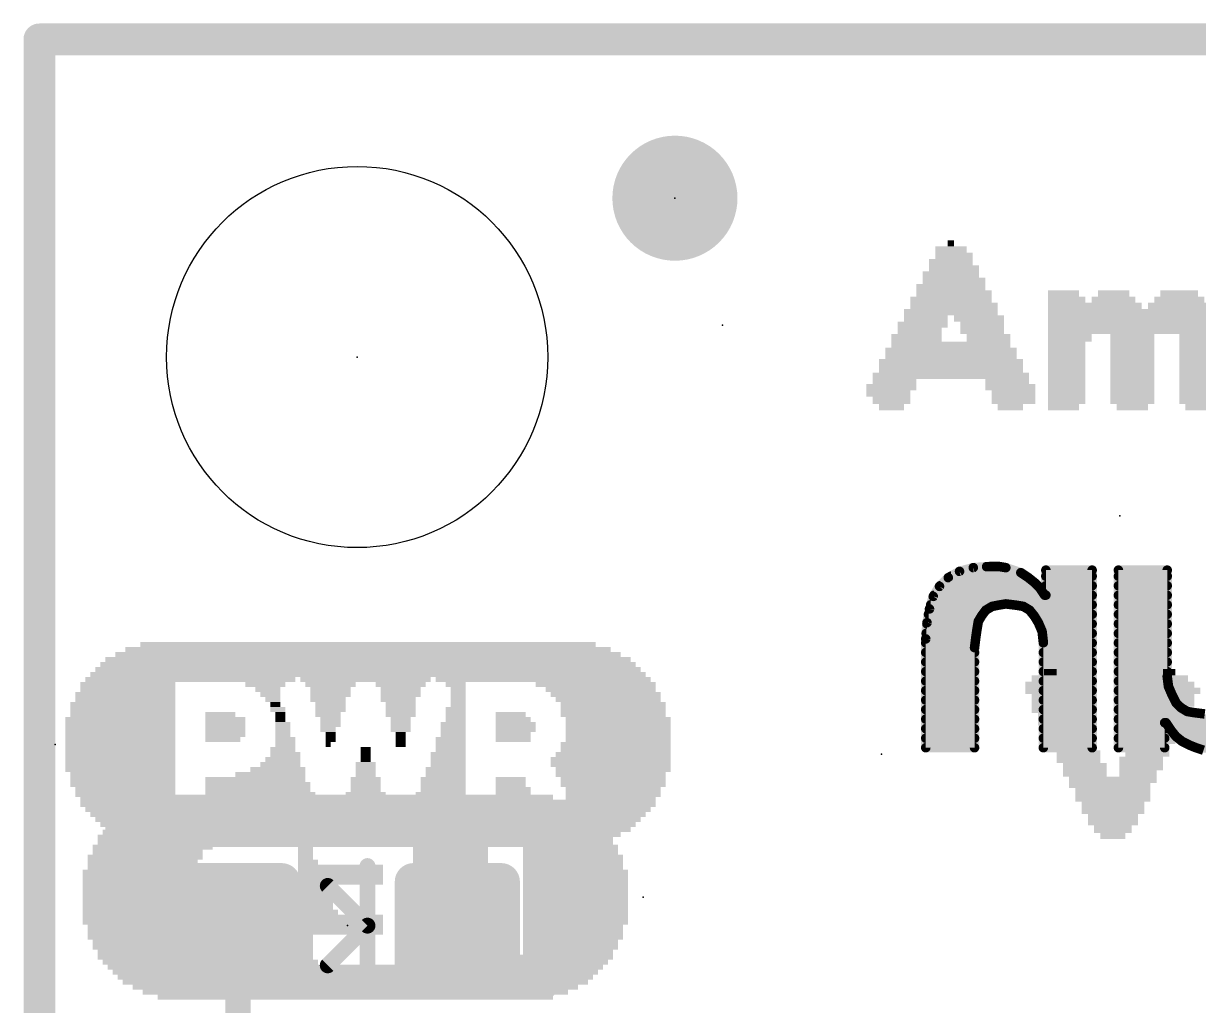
# Model space of a CAD drawing. Extents: x -25.4 to 61.2, y -12 to 25.5.
# Drawn here: x -0.13 to 9.27, y 17.67 to 25.53 of the extents above; entities that cross this region are included whole.
import ezdxf

# ---------------------------------------------------------------- set-up
doc = ezdxf.new("R2010")
doc.units = 0
for name, color, linetype in [('1', 12, 'CONTINUOUS'), ('16', 53, 'CONTINUOUS'), ('20', 53, 'CONTINUOUS'), ('21', 41, 'CONTINUOUS'), ('22', 40, 'CONTINUOUS'), ('23', 53, 'CONTINUOUS'), ('24', 53, 'CONTINUOUS'), ('51', 53, 'CONTINUOUS')]:
    doc.layers.add(name, color=color, linetype=linetype)

# ---------------------------------------------------------------- blocks, each defined once
blk = doc.blocks.new('RECT160000X160000R30')
at = {"const_width": 0.15}
blk.add_lwpolyline([(0.425, -0.35), (0.425, 0.35, 0.4142), (0.35, 0.425), (-0.35, 0.425, 0.4142), (-0.425, 0.35), (-0.425, -0.35, 0.4142), (-0.35, -0.425), (0.35, -0.425, 0.4142)], format="xyb", close=True, dxfattribs=at)
blk.add_solid([(-0.3754, -0.3754), (0.3754, -0.3754), (-0.3754, 0.3754), (0.3754, 0.3754)])
blk = doc.blocks.new('PIE')
at = {"const_width": 0.5}
blk.add_lwpolyline([(0, -0.25, 1), (0, 0.25, 1), (0, -0.25)], format="xyb", dxfattribs=at)
blk = doc.blocks.new('RECT')
blk.add_solid([(-0.5, -0.5), (0.5, -0.5), (-0.5, 0.5), (0.5, 0.5)])

msp = doc.modelspace()

# ---------------------------------------------------------------- linework, layer by layer
at = {"layer": '1'}
for points, const_width in [([(0, 25.4), (25.4, 25.4)], 0.254), ([(0, 0), (0, 25.4)], 0.254), ([(1.5868, 18.3134), (1.5868, 17.172)], 0.2032)]:
    msp.add_lwpolyline(points, dxfattribs=dict(at, const_width=const_width))
for points, const_width in [([(0, 25.4635, 1), (0, 25.3365)], 0.127), ([(0.0635, 25.4, 1), (-0.0635, 25.4)], 0.127), ([(1.6376, 18.3134, 1), (1.536, 18.3134)], 0.1016)]:
    msp.add_lwpolyline(points, format="xyb", dxfattribs=dict(at, const_width=const_width))
at = {"layer": '16', "const_width": 0.254}
for points in [[(0, 25.4), (25.4, 25.4)], [(0, 0), (0, 25.4)]]:
    msp.add_lwpolyline(points, dxfattribs=at)
at = {"layer": '16', "const_width": 0.127}
for points in [[(0, 25.4635, 1), (0, 25.3365)], [(0.0635, 25.4, 1), (-0.0635, 25.4)]]:
    msp.add_lwpolyline(points, format="xyb", dxfattribs=at)
at = {"layer": '20', "const_width": 0.2032}
for points in [[(0, 0), (0, 25.4)], [(0, 25.4), (25.4, 25.4)]]:
    msp.add_lwpolyline(points, dxfattribs=at)
at = {"layer": '20', "const_width": 0.1016}
for points in [[(0.0508, 25.4, 1), (-0.0508, 25.4)], [(0, 25.4508, 1), (0, 25.3492)]]:
    msp.add_lwpolyline(points, format="xyb", dxfattribs=at)
at = {"layer": '20'}
msp.add_circle((2.54, 22.86), 1.524, dxfattribs=at)
at = {"layer": '21', "const_width": 0.2032}
msp.add_lwpolyline([(4.0513, 18.7897), (4.0513, 17.8372)], dxfattribs=at)
at = {"layer": '21', "const_width": 0.1016}
for points in [[(4.1021, 18.7897, 1), (4.0005, 18.7897)], [(4.0005, 17.8372, 1), (4.1021, 17.8372)]]:
    msp.add_lwpolyline(points, format="xyb", dxfattribs=at)
at = {"layer": '22', "const_width": 0.0762}
for points in [[(7.265, 21.096), (7.195, 21.026)], [(7.355, 21.146), (7.265, 21.096)], [(7.2855, 21.1074), (7.8879, 21.1074)], [(7.465, 21.176), (7.355, 21.146)], [(7.605, 21.186), (7.465, 21.176)], [(7.5714, 21.1836), (7.6794, 21.1836)], [(7.665, 21.186), (7.605, 21.186)], [(7.725, 21.176), (7.665, 21.186)], [(7.845, 21.136), (7.725, 21.176)], [(7.905, 21.096), (7.845, 21.136)], [(7.955, 21.056), (7.905, 21.096)], [(8.415, 21.156), (8.045, 21.156)], [(8.045, 21.156), (8.045, 20.956)], [(8.045, 21.1074), (8.415, 21.1074)], [(8.415, 19.736), (8.415, 21.156)], [(9.015, 21.156), (8.625, 21.156)], [(8.625, 21.156), (8.625, 19.736)], [(8.625, 21.1074), (9.015, 21.1074)], [(9.015, 20.306), (9.015, 21.156)], [(7.195, 21.026), (7.145, 20.946)], [(7.2002, 21.0312), (7.9798, 21.0312)], [(7.995, 21.016), (7.955, 21.056)], [(8.035, 20.956), (7.995, 21.016)], [(8.045, 21.0312), (8.415, 21.0312)], [(8.625, 21.0312), (9.015, 21.0312)], [(7.145, 20.946), (7.115, 20.846)], [(7.1506, 20.955), (8.415, 20.955)], [(8.045, 20.956), (8.035, 20.956)], [(8.625, 20.955), (9.015, 20.955)], [(7.115, 20.846), (7.095, 20.736)], [(7.1248, 20.8788), (7.6818, 20.8788)], [(7.535, 20.796), (7.565, 20.836)], [(7.565, 20.836), (7.615, 20.866)], [(7.615, 20.866), (7.665, 20.876)], [(7.665, 20.876), (7.725, 20.886)], [(7.725, 20.886), (7.805, 20.876)], [(7.7826, 20.8788), (8.415, 20.8788)], [(7.805, 20.876), (7.865, 20.866)], [(7.865, 20.866), (7.915, 20.836)], [(7.915, 20.836), (7.955, 20.786)], [(8.625, 20.8788), (9.015, 20.8788)], [(7.095, 20.736), (7.085, 20.606)], [(7.0943, 20.7264), (7.5017, 20.7264)], [(7.1071, 20.8026), (7.54, 20.8026)], [(7.495, 20.686), (7.505, 20.746)], [(7.505, 20.746), (7.535, 20.796)], [(7.9417, 20.8026), (8.415, 20.8026)], [(7.955, 20.786), (7.985, 20.736)], [(7.985, 20.736), (8.015, 20.666)], [(7.9891, 20.7264), (8.415, 20.7264)], [(8.625, 20.8026), (9.015, 20.8026)], [(8.625, 20.7264), (9.015, 20.7264)], [(7.0884, 20.6502), (7.4899, 20.6502)], [(7.485, 20.616), (7.495, 20.686)], [(8.015, 20.666), (8.025, 20.576)], [(8.0168, 20.6502), (8.415, 20.6502)], [(8.625, 20.6502), (9.015, 20.6502)], [(7.085, 20.606), (7.085, 19.736)], [(7.085, 20.574), (7.4798, 20.574)], [(7.475, 20.536), (7.485, 20.616)], [(7.475, 19.736), (7.475, 20.536)], [(8.025, 20.576), (8.025, 19.736)], [(8.025, 20.574), (8.415, 20.574)], [(8.625, 20.574), (9.015, 20.574)], [(7.085, 20.4978), (7.475, 20.4978)], [(8.025, 20.4978), (8.415, 20.4978)], [(8.625, 20.4978), (9.015, 20.4978)], [(7.085, 20.4216), (7.475, 20.4216)], [(7.085, 20.3454), (7.475, 20.3454)], [(8.025, 20.4216), (8.415, 20.4216)], [(8.025, 20.3454), (8.415, 20.3454)], [(8.625, 20.4216), (9.015, 20.4216)], [(8.625, 20.3454), (9.015, 20.3454)], [(7.085, 20.2692), (7.475, 20.2692)], [(8.025, 20.2692), (8.415, 20.2692)], [(8.625, 20.2692), (9.0196, 20.2692)], [(9.025, 20.226), (9.015, 20.306)], [(7.085, 20.193), (7.475, 20.193)], [(8.025, 20.193), (8.415, 20.193)], [(8.625, 20.193), (9.0391, 20.193)], [(9.055, 20.156), (9.025, 20.226)], [(9.085, 20.096), (9.055, 20.156)], [(7.085, 20.1168), (7.475, 20.1168)], [(8.025, 20.1168), (8.415, 20.1168)], [(8.625, 20.1168), (9.0746, 20.1168)], [(9.125, 20.056), (9.085, 20.096)], [(7.085, 20.0406), (7.475, 20.0406)], [(8.025, 20.0406), (8.415, 20.0406)], [(8.625, 20.0406), (9.1507, 20.0406)], [(9.175, 20.026), (9.125, 20.056)], [(9.235, 20.016), (9.175, 20.026)], [(9.315, 20.006), (9.235, 20.016)], [(7.085, 19.9644), (7.475, 19.9644)], [(7.085, 19.8882), (7.475, 19.8882)], [(8.025, 19.9644), (8.415, 19.9644)], [(8.025, 19.8882), (8.415, 19.8882)], [(8.625, 19.9644), (9.9005, 19.9644)], [(8.625, 19.8882), (8.995, 19.8882)], [(8.995, 19.736), (8.995, 19.936)], [(8.995, 19.936), (9.005, 19.936)], [(9.005, 19.936), (9.045, 19.876)], [(9.0369, 19.8882), (9.8629, 19.8882)], [(9.045, 19.876), (9.085, 19.826)], [(7.085, 19.812), (7.475, 19.812)], [(8.025, 19.812), (8.415, 19.812)], [(8.625, 19.812), (8.995, 19.812)], [(9.085, 19.826), (9.135, 19.786)], [(9.1025, 19.812), (9.7937, 19.812)], [(9.135, 19.786), (9.195, 19.756)], [(7.085, 19.736), (7.475, 19.736)], [(8.025, 19.736), (8.415, 19.736)], [(8.625, 19.736), (8.995, 19.736)], [(9.195, 19.756), (9.245, 19.736)], [(9.245, 19.736), (9.305, 19.716)], [(9.2456, 19.7358), (9.657, 19.7358)]]:
    msp.add_lwpolyline(points, dxfattribs=at)
at = {"layer": '22', "const_width": 0.0381}
for points in [[(7.2785, 21.0825, 1), (7.2515, 21.1095)], [(7.2855, 21.1265, 1), (7.2855, 21.0884)], [(7.35, 21.1644, 1), (7.36, 21.1276)], [(7.3643, 21.1293, 1), (7.3457, 21.1627)], [(7.4636, 21.195, 1), (7.4664, 21.157)], [(7.47, 21.1576, 1), (7.46, 21.1944)], [(7.5714, 21.2027, 1), (7.5714, 21.1646)], [(7.605, 21.205, 1), (7.605, 21.1669)], [(7.6064, 21.167, 1), (7.6036, 21.205)], [(7.6681, 21.2048, 1), (7.6619, 21.1672)], [(7.665, 21.1669, 1), (7.665, 21.205)], [(7.6794, 21.1646, 1), (7.6794, 21.2027)], [(7.731, 21.1941, 1), (7.719, 21.1579)], [(7.7219, 21.1572, 1), (7.7281, 21.1948)], [(7.8556, 21.1519, 1), (7.8344, 21.1201)], [(7.839, 21.1179, 1), (7.851, 21.1541)], [(7.9169, 21.1109, 1), (7.8931, 21.0811)], [(7.8879, 21.0884, 1), (7.8879, 21.1265)], [(8.045, 21.1751, 1), (8.045, 21.137)], [(8.064, 21.156, 1), (8.0259, 21.156)], [(8.045, 21.1265, 1), (8.045, 21.0884)], [(8.4341, 21.156, 1), (8.396, 21.156)], [(8.415, 21.137, 1), (8.415, 21.1751)], [(8.415, 21.0884, 1), (8.415, 21.1265)], [(8.625, 21.1751, 1), (8.625, 21.137)], [(8.6441, 21.156, 1), (8.6059, 21.156)], [(8.625, 21.1265, 1), (8.625, 21.0884)], [(9.0341, 21.156, 1), (8.996, 21.156)], [(9.015, 21.137, 1), (9.015, 21.1751)], [(9.015, 21.0884, 1), (9.015, 21.1265)], [(7.1815, 21.0395, 1), (7.2085, 21.0125)], [(7.2112, 21.0159, 1), (7.1788, 21.0361)], [(7.2002, 21.0503, 1), (7.2002, 21.0122)], [(7.2557, 21.1127, 1), (7.2743, 21.0793)], [(7.8944, 21.0801, 1), (7.9156, 21.1119)], [(7.9685, 21.0695, 1), (7.9415, 21.0425)], [(7.9431, 21.0411, 1), (7.9669, 21.0709)], [(8.0109, 21.0266, 1), (7.9791, 21.0054)], [(7.9798, 21.0122, 1), (7.9798, 21.0503)], [(7.9815, 21.0025, 1), (8.0085, 21.0295)], [(8.045, 21.0503, 1), (8.045, 21.0122)], [(8.415, 21.0122, 1), (8.415, 21.0503)], [(8.625, 21.0503, 1), (8.625, 21.0122)], [(9.015, 21.0122, 1), (9.015, 21.0503)], [(7.1288, 20.9561, 1), (7.1612, 20.9359)], [(7.1632, 20.9405, 1), (7.1268, 20.9515)], [(7.1506, 20.9741, 1), (7.1506, 20.936)], [(8.035, 20.975, 1), (8.035, 20.9369)], [(8.0191, 20.9454, 1), (8.0509, 20.9666)], [(8.0259, 20.956, 1), (8.064, 20.956)], [(8.045, 20.9369, 1), (8.045, 20.975)], [(8.415, 20.936, 1), (8.415, 20.9741)], [(8.625, 20.9741, 1), (8.625, 20.936)], [(9.015, 20.936, 1), (9.015, 20.9741)], [(7.0968, 20.8515, 1), (7.1332, 20.8405)], [(7.1337, 20.8426, 1), (7.0963, 20.8494)], [(7.1248, 20.8979, 1), (7.1248, 20.8598)], [(7.5552, 20.8523, 1), (7.5748, 20.8197)], [(7.5802, 20.8246, 1), (7.5498, 20.8474)], [(7.6113, 20.8847, 1), (7.6187, 20.8473)], [(7.6248, 20.8497, 1), (7.6052, 20.8823)], [(7.6619, 20.8948, 1), (7.6681, 20.8572)], [(7.6687, 20.8573, 1), (7.6613, 20.8947)], [(7.6818, 20.8598, 1), (7.6818, 20.8979)], [(7.7274, 20.9049, 1), (7.7226, 20.8671)], [(7.7281, 20.8672, 1), (7.7219, 20.9048)], [(7.7826, 20.8979, 1), (7.7826, 20.8598)], [(7.8081, 20.8948, 1), (7.8019, 20.8572)], [(7.8026, 20.8571, 1), (7.8074, 20.8949)], [(7.8748, 20.8823, 1), (7.8552, 20.8497)], [(7.8619, 20.8472, 1), (7.8681, 20.8848)], [(7.9299, 20.8479, 1), (7.9001, 20.8241)], [(7.9052, 20.8197, 1), (7.9248, 20.8523)], [(8.415, 20.8598, 1), (8.415, 20.8979)], [(8.625, 20.8979, 1), (8.625, 20.8598)], [(9.015, 20.8598, 1), (9.015, 20.8979)], [(7.0943, 20.7455, 1), (7.0943, 20.7074)], [(7.114, 20.7345, 1), (7.076, 20.7375)], [(7.0763, 20.7394, 1), (7.1137, 20.7326)], [(7.1071, 20.8217, 1), (7.1071, 20.7836)], [(7.4887, 20.7558, 1), (7.5213, 20.7362)], [(7.5238, 20.7429, 1), (7.4862, 20.7491)], [(7.5017, 20.7074, 1), (7.5017, 20.7455)], [(7.5198, 20.8074, 1), (7.5502, 20.7846)], [(7.5513, 20.7862, 1), (7.5187, 20.8058)], [(7.54, 20.7836, 1), (7.54, 20.8217)], [(7.9417, 20.8217, 1), (7.9417, 20.7836)], [(7.9713, 20.7958, 1), (7.9387, 20.7762)], [(7.9401, 20.7741, 1), (7.9699, 20.7979)], [(8.0025, 20.7435, 1), (7.9675, 20.7285)], [(7.9687, 20.7262, 1), (8.0013, 20.7458)], [(7.9891, 20.7455, 1), (7.9891, 20.7074)], [(8.415, 20.7836, 1), (8.415, 20.8217)], [(8.415, 20.7074, 1), (8.415, 20.7455)], [(8.625, 20.8217, 1), (8.625, 20.7836)], [(8.625, 20.7455, 1), (8.625, 20.7074)], [(9.015, 20.7836, 1), (9.015, 20.8217)], [(9.015, 20.7074, 1), (9.015, 20.7455)], [(7.0884, 20.6693, 1), (7.0884, 20.6312)], [(7.4762, 20.6891, 1), (7.5138, 20.6829)], [(7.5139, 20.6833, 1), (7.4761, 20.6887)], [(7.4899, 20.6312, 1), (7.4899, 20.6693)], [(8.0339, 20.6681, 1), (7.9961, 20.6639)], [(7.9975, 20.6585, 1), (8.0325, 20.6735)], [(8.0168, 20.6693, 1), (8.0168, 20.6312)], [(8.415, 20.6312, 1), (8.415, 20.6693)], [(8.625, 20.6693, 1), (8.625, 20.6312)], [(9.015, 20.6312, 1), (9.015, 20.6693)], [(7.104, 20.606, 1), (7.0659, 20.606)], [(7.066, 20.6075, 1), (7.104, 20.6045)], [(7.085, 20.5931, 1), (7.085, 20.555)], [(7.4941, 20.536, 1), (7.456, 20.536)], [(7.4661, 20.6187, 1), (7.5039, 20.6133)], [(7.5039, 20.6136, 1), (7.4661, 20.6184)], [(7.4798, 20.555, 1), (7.4798, 20.5931)], [(8.025, 20.5931, 1), (8.025, 20.555)], [(8.0441, 20.576, 1), (8.006, 20.576)], [(8.0061, 20.5739, 1), (8.0439, 20.5781)], [(8.415, 20.555, 1), (8.415, 20.5931)], [(8.625, 20.5931, 1), (8.625, 20.555)], [(9.015, 20.555, 1), (9.015, 20.5931)], [(7.085, 20.5169, 1), (7.085, 20.4788)], [(7.4561, 20.5384, 1), (7.4939, 20.5336)], [(7.475, 20.4788, 1), (7.475, 20.5169)], [(8.025, 20.5169, 1), (8.025, 20.4788)], [(8.415, 20.4788, 1), (8.415, 20.5169)], [(8.625, 20.5169, 1), (8.625, 20.4788)], [(9.015, 20.4788, 1), (9.015, 20.5169)], [(7.085, 20.4407, 1), (7.085, 20.4026)], [(7.085, 20.3645, 1), (7.085, 20.3264)], [(7.475, 20.4026, 1), (7.475, 20.4407)], [(7.475, 20.3264, 1), (7.475, 20.3645)], [(8.025, 20.4407, 1), (8.025, 20.4026)], [(8.025, 20.3645, 1), (8.025, 20.3264)], [(8.415, 20.4026, 1), (8.415, 20.4407)], [(8.415, 20.3264, 1), (8.415, 20.3645)], [(8.625, 20.4407, 1), (8.625, 20.4026)], [(8.625, 20.3645, 1), (8.625, 20.3264)], [(9.015, 20.4026, 1), (9.015, 20.4407)], [(9.015, 20.3264, 1), (9.015, 20.3645)], [(7.085, 20.2883, 1), (7.085, 20.2502)], [(7.475, 20.2502, 1), (7.475, 20.2883)], [(8.025, 20.2883, 1), (8.025, 20.2502)], [(8.415, 20.2502, 1), (8.415, 20.2883)], [(8.625, 20.2883, 1), (8.625, 20.2502)], [(9.0339, 20.3084, 1), (8.9961, 20.3036)], [(8.996, 20.306, 1), (9.0341, 20.306)], [(9.0196, 20.2502, 1), (9.0196, 20.2883)], [(7.085, 20.2121, 1), (7.085, 20.174)], [(7.475, 20.174, 1), (7.475, 20.2121)], [(8.025, 20.2121, 1), (8.025, 20.174)], [(8.415, 20.174, 1), (8.415, 20.2121)], [(8.625, 20.2121, 1), (8.625, 20.174)], [(9.0425, 20.2335, 1), (9.0075, 20.2185)], [(9.0061, 20.2236, 1), (9.0439, 20.2284)], [(9.072, 20.1645, 1), (9.038, 20.1475)], [(9.0391, 20.174, 1), (9.0391, 20.2121)], [(7.085, 20.1359, 1), (7.085, 20.0978)], [(7.475, 20.0978, 1), (7.475, 20.1359)], [(8.025, 20.1359, 1), (8.025, 20.0978)], [(8.415, 20.0978, 1), (8.415, 20.1359)], [(8.625, 20.1359, 1), (8.625, 20.0978)], [(9.0375, 20.1485, 1), (9.0725, 20.1635)], [(9.0985, 20.1095, 1), (9.0715, 20.0825)], [(9.068, 20.0875, 1), (9.102, 20.1045)], [(9.0746, 20.0978, 1), (9.0746, 20.1359)], [(7.085, 20.0597, 1), (7.085, 20.0216)], [(7.475, 20.0216, 1), (7.475, 20.0597)], [(8.025, 20.0597, 1), (8.025, 20.0216)], [(8.415, 20.0216, 1), (8.415, 20.0597)], [(8.625, 20.0597, 1), (8.625, 20.0216)], [(9.1348, 20.0723, 1), (9.1152, 20.0397)], [(9.1115, 20.0425, 1), (9.1385, 20.0695)], [(9.1507, 20.0216, 1), (9.1507, 20.0597)], [(9.1781, 20.0448, 1), (9.1719, 20.0072)], [(9.1652, 20.0097, 1), (9.1848, 20.0423)], [(9.2374, 20.0349, 1), (9.2326, 19.9971)], [(9.2319, 19.9972, 1), (9.2381, 20.0348)], [(7.085, 19.9835, 1), (7.085, 19.9454)], [(7.085, 19.9073, 1), (7.085, 19.8692)], [(7.475, 19.9454, 1), (7.475, 19.9835)], [(7.475, 19.8692, 1), (7.475, 19.9073)], [(8.025, 19.9835, 1), (8.025, 19.9454)], [(8.025, 19.9073, 1), (8.025, 19.8692)], [(8.415, 19.9454, 1), (8.415, 19.9835)], [(8.415, 19.8692, 1), (8.415, 19.9073)], [(8.625, 19.9835, 1), (8.625, 19.9454)], [(8.625, 19.9073, 1), (8.625, 19.8692)], [(9.0141, 19.936, 1), (8.976, 19.936)], [(8.995, 19.955, 1), (8.995, 19.9169)], [(9.0209, 19.9466, 1), (8.9891, 19.9254)], [(8.995, 19.8692, 1), (8.995, 19.9073)], [(9.005, 19.9169, 1), (9.005, 19.955)], [(9.0369, 19.9073, 1), (9.0369, 19.8692)], [(9.0599, 19.8879, 1), (9.0301, 19.8641)], [(7.085, 19.8311, 1), (7.085, 19.793)], [(7.475, 19.793, 1), (7.475, 19.8311)], [(8.025, 19.8311, 1), (8.025, 19.793)], [(8.415, 19.793, 1), (8.415, 19.8311)], [(8.625, 19.8311, 1), (8.625, 19.793)], [(8.995, 19.793, 1), (8.995, 19.8311)], [(9.0291, 19.8654, 1), (9.0609, 19.8866)], [(9.0969, 19.8409, 1), (9.0731, 19.8111)], [(9.0701, 19.8141, 1), (9.0999, 19.8379)], [(9.1025, 19.8311, 1), (9.1025, 19.793)], [(9.1435, 19.803, 1), (9.1265, 19.769)], [(9.1231, 19.7711, 1), (9.1469, 19.8009)], [(7.085, 19.7551, 1), (7.085, 19.717)], [(7.0659, 19.736, 1), (7.104, 19.736)], [(7.456, 19.736, 1), (7.4941, 19.736)], [(7.475, 19.717, 1), (7.475, 19.7551)], [(8.025, 19.7551, 1), (8.025, 19.717)], [(8.006, 19.736, 1), (8.0441, 19.736)], [(8.396, 19.736, 1), (8.4341, 19.736)], [(8.415, 19.717, 1), (8.415, 19.7551)], [(8.625, 19.7551, 1), (8.625, 19.717)], [(8.6059, 19.736, 1), (8.6441, 19.736)], [(8.976, 19.736, 1), (9.0141, 19.736)], [(8.995, 19.717, 1), (8.995, 19.7551)], [(9.2021, 19.7737, 1), (9.1879, 19.7383)], [(9.1865, 19.739, 1), (9.2035, 19.773)], [(9.251, 19.7541, 1), (9.239, 19.7179)], [(9.2456, 19.7549, 1), (9.2456, 19.7168)], [(9.2379, 19.7183, 1), (9.2521, 19.7537)]]:
    msp.add_lwpolyline(points, format="xyb", dxfattribs=at)
at = {"layer": '23'}
for p in [(5.08, 24.13), (5.461, 23.114), (2.54, 22.86), (8.636, 21.59), (0.127, 19.7612), (6.731, 19.685), (2.4638, 18.3134)]:
    msp.add_point(p, dxfattribs=at)
at = {"layer": '24'}
for p in [(5.08, 24.13), (4.826, 18.542)]:
    msp.add_point(p, dxfattribs=at)
at = {"layer": '51', "const_width": 0.127}
for points in [[(2.6225, 18.7897), (2.6225, 18.3134)], [(2.6225, 18.3134), (2.3051, 18.6309)], [(2.6225, 18.3134), (2.3051, 17.9959)], [(2.6225, 18.3134), (2.6225, 17.8372)]]:
    msp.add_lwpolyline(points, dxfattribs=at)
at = {"layer": '51', "const_width": 0.0635}
for points in [[(2.6543, 18.7897, 1), (2.5908, 18.7897)], [(2.3275, 18.6534, 1), (2.2826, 18.6084)], [(2.6543, 18.3134, 1), (2.5908, 18.3134)], [(2.5908, 18.3134, 1), (2.6543, 18.3134)], [(2.645, 18.2909, 1), (2.6001, 18.3359)], [(2.6001, 18.2909, 1), (2.645, 18.3359)], [(2.2826, 18.0184, 1), (2.3275, 17.9734)], [(2.5908, 17.8372, 1), (2.6543, 17.8372)]]:
    msp.add_lwpolyline(points, format="xyb", dxfattribs=at)

# ---------------------------------------------------------------- block references
at = {"layer": '1'}
msp.add_blockref('PIE', (5.08, 24.13), dxfattribs=at)
at = {"layer": '1', "rotation": 270}
for p in [(1.5868, 18.3134), (3.3408, 18.3134)]:
    msp.add_blockref('RECT160000X160000R30', p, dxfattribs=at)
at = {"layer": '16'}
msp.add_blockref('PIE', (5.08, 24.13), dxfattribs=at)
at = {"layer": '21'}
for p, xscale, yscale in [((7.286, 23.769), 0.05, 0.05), ((7.286, 23.719), 0.25, 0.05), ((7.311, 23.669), 0.3, 0.05), ((7.286, 23.619), 0.35, 0.05), ((7.311, 23.569), 0.4, 0.05), ((7.286, 23.519), 0.45, 0.05), ((7.311, 23.469), 0.5, 0.05), ((7.286, 23.419), 0.55, 0.05), ((7.311, 23.369), 0.6, 0.05), ((8.186, 23.369), 0.25, 0.05), ((8.586, 23.369), 0.25, 0.05), ((9.111, 23.369), 0.3, 0.05), ((7.286, 23.319), 0.65, 0.05), ((7.311, 23.269), 0.7, 0.05), ((8.211, 23.319), 0.3, 0.05), ((8.436, 23.269), 0.75, 0.05), ((8.586, 23.319), 0.35, 0.05), ((9.111, 23.269), 0.5, 0.05), ((9.111, 23.319), 0.4, 0.05), ((7.286, 23.219), 0.75, 0.05), ((8.736, 23.219), 1.35, 0.05), ((7.061, 23.119), 0.4, 0.05), ((7.086, 23.169), 0.35, 0.05), ((7.511, 23.169), 0.4, 0.05), ((7.536, 23.119), 0.35, 0.05), ((8.736, 23.169), 1.35, 0.05), ((8.736, 23.119), 1.35, 0.05), ((7.011, 23.014), 0.4, 0.06), ((7.036, 23.069), 0.35, 0.05), ((7.536, 23.069), 0.35, 0.05), ((7.586, 23.014), 0.35, 0.06), ((8.761, 23.069), 1.4, 0.05), ((8.236, 23.014), 0.35, 0.06), ((8.736, 23.014), 0.35, 0.06), ((9.286, 23.014), 0.35, 0.06), ((7.286, 22.909), 1.05, 0.05), ((7.286, 22.959), 0.95, 0.05), ((8.211, 22.959), 0.3, 0.05), ((8.211, 22.909), 0.3, 0.05), ((8.736, 22.959), 0.35, 0.05), ((8.736, 22.909), 0.35, 0.05), ((9.286, 22.959), 0.35, 0.05), ((9.286, 22.909), 0.35, 0.05), ((7.286, 22.819), 1.15, 0.05), ((7.286, 22.869), 1.05, 0.05), ((8.211, 22.869), 0.3, 0.05), ((8.211, 22.819), 0.3, 0.05), ((8.736, 22.869), 0.35, 0.05), ((8.736, 22.819), 0.35, 0.05), ((9.286, 22.869), 0.35, 0.05), ((9.286, 22.819), 0.35, 0.05), ((7.286, 22.709), 1.25, 0.05), ((7.286, 22.764), 1.15, 0.06), ((8.211, 22.764), 0.3, 0.06), ((8.211, 22.709), 0.3, 0.05), ((8.736, 22.764), 0.35, 0.06), ((8.736, 22.709), 0.35, 0.05), ((9.286, 22.764), 0.35, 0.06), ((9.286, 22.709), 0.35, 0.05), ((6.811, 22.619), 0.4, 0.05), ((6.836, 22.659), 0.35, 0.05), ((7.736, 22.659), 0.35, 0.05), ((7.761, 22.619), 0.4, 0.05), ((8.211, 22.659), 0.3, 0.05), ((8.211, 22.619), 0.3, 0.05), ((8.736, 22.659), 0.35, 0.05), ((8.736, 22.619), 0.35, 0.05), ((9.286, 22.659), 0.35, 0.05), ((9.286, 22.619), 0.35, 0.05), ((6.786, 22.569), 0.35, 0.05), ((6.811, 22.514), 0.3, 0.06), ((7.786, 22.569), 0.35, 0.05), ((7.786, 22.514), 0.35, 0.06), ((8.211, 22.569), 0.3, 0.05), ((8.211, 22.514), 0.3, 0.06), ((8.736, 22.569), 0.35, 0.05), ((8.736, 22.514), 0.35, 0.06), ((9.286, 22.569), 0.35, 0.05), ((9.286, 22.514), 0.35, 0.06), ((6.811, 22.459), 0.2, 0.05), ((7.761, 22.459), 0.2, 0.05), ((8.186, 22.459), 0.25, 0.05), ((8.736, 22.459), 0.25, 0.05), ((9.286, 22.459), 0.25, 0.05), ((2.627, 20.5612), 3.64, 0.04), ((2.627, 20.4812), 4.04, 0.04), ((2.627, 20.5212), 3.88, 0.04), ((2.627, 20.3612), 4.36, 0.04), ((2.627, 20.4012), 4.28, 0.04), ((2.627, 20.4412), 4.2, 0.04), ((1.207, 20.2812), 1.68, 0.04), ((2.627, 20.3212), 4.44, 0.04), ((2.607, 20.2812), 1.04, 0.04), ((4.027, 20.2812), 1.72, 0.04), ((8.056, 20.29), 0.25, 0.05), ((8.081, 20.34), 0.1, 0.05), ((9.056, 20.29), 0.25, 0.05), ((9.031, 20.34), 0.1, 0.05), ((0.707, 20.2412), 0.76, 0.04), ((0.707, 20.2012), 0.76, 0.04), ((1.807, 20.2412), 0.32, 0.04), ((1.827, 20.2012), 0.2, 0.04), ((2.327, 20.2412), 0.4, 0.04), ((2.327, 20.2012), 0.32, 0.04), ((2.887, 20.2412), 0.4, 0.04), ((2.887, 20.2012), 0.32, 0.04), ((3.327, 20.2412), 0.16, 0.04), ((3.347, 20.2012), 0.12, 0.04), ((4.447, 20.2412), 0.96, 0.04), ((4.487, 20.2012), 0.88, 0.04), ((8.056, 20.24), 0.35, 0.05), ((8.056, 20.19), 0.35, 0.05), ((9.081, 20.19), 0.4, 0.05), ((9.081, 20.24), 0.3, 0.05), ((0.667, 20.0812), 0.84, 0.04), ((0.687, 20.1612), 0.8, 0.04), ((0.687, 20.1212), 0.8, 0.04), ((1.847, 20.1612), 0.16, 0.04), ((1.867, 20.1212), 0.12, 0.04), ((1.887, 20.0812), 0.08, 0.04), ((2.327, 20.1612), 0.32, 0.04), ((2.307, 20.1212), 0.28, 0.04), ((2.327, 20.0812), 0.24, 0.04), ((2.887, 20.1612), 0.32, 0.04), ((2.867, 20.1212), 0.28, 0.04), ((2.887, 20.0812), 0.24, 0.04), ((3.347, 20.1612), 0.12, 0.04), ((3.347, 20.1212), 0.12, 0.04), ((3.347, 20.0812), 0.12, 0.04), ((4.527, 20.1612), 0.88, 0.04), ((4.547, 20.1212), 0.84, 0.04), ((4.587, 20.0812), 0.84, 0.04), ((8.106, 20.14), 0.35, 0.05), ((8.106, 20.09), 0.35, 0.05), ((9.056, 20.14), 0.35, 0.05), ((9.056, 20.09), 0.35, 0.05), ((0.667, 20.0412), 0.84, 0.04), ((0.667, 20.0012), 0.84, 0.04), ((1.447, 20.0012), 0.24, 0.04), ((1.907, 20.0412), 0.12, 0.04), ((1.927, 20.0012), 0.08, 0.04), ((2.327, 20.0412), 0.24, 0.04), ((2.307, 20.0012), 0.2, 0.04), ((2.887, 20.0412), 0.24, 0.04), ((2.887, 20.0012), 0.24, 0.04), ((3.327, 20.0412), 0.16, 0.04), ((3.327, 20.0012), 0.16, 0.04), ((3.767, 20.0012), 0.24, 0.04), ((4.587, 20.0412), 0.84, 0.04), ((4.587, 20.0012), 0.84, 0.04), ((8.131, 20.04), 0.4, 0.05), ((8.156, 19.99), 0.35, 0.05), ((9.006, 20.04), 0.35, 0.05), ((9.006, 19.99), 0.35, 0.05), ((0.647, 19.9612), 0.88, 0.04), ((0.647, 19.9212), 0.88, 0.04), ((1.487, 19.9612), 0.32, 0.04), ((1.487, 19.9212), 0.32, 0.04), ((1.927, 19.9612), 0.08, 0.04), ((1.947, 19.9212), 0.12, 0.04), ((2.327, 19.9612), 0.16, 0.04), ((2.327, 19.9212), 0.16, 0.04), ((2.887, 19.9612), 0.16, 0.04), ((2.887, 19.9212), 0.16, 0.04), ((3.307, 19.9212), 0.2, 0.04), ((3.327, 19.9612), 0.16, 0.04), ((3.787, 19.9612), 0.28, 0.04), ((3.807, 19.9212), 0.32, 0.04), ((4.627, 19.9612), 0.84, 0.04), ((4.627, 19.9212), 0.84, 0.04), ((8.181, 19.94), 0.4, 0.05), ((8.206, 19.89), 0.35, 0.05), ((8.956, 19.94), 0.35, 0.05), ((8.956, 19.89), 0.35, 0.05), ((0.647, 19.8812), 0.88, 0.04), ((0.647, 19.8412), 0.88, 0.04), ((0.647, 19.8012), 0.88, 0.04), ((1.487, 19.8812), 0.32, 0.04), ((1.487, 19.8412), 0.32, 0.04), ((1.467, 19.8012), 0.28, 0.04), ((1.947, 19.8812), 0.12, 0.04), ((1.947, 19.8412), 0.12, 0.04), ((1.967, 19.8012), 0.16, 0.04), ((2.307, 19.8812), 0.12, 0.04), ((2.327, 19.8412), 0.08, 0.04), ((2.327, 19.8012), 0.08, 0.04), ((2.887, 19.8812), 0.16, 0.04), ((2.887, 19.8412), 0.08, 0.04), ((2.887, 19.8012), 0.08, 0.04), ((3.287, 19.8012), 0.24, 0.04), ((3.307, 19.8812), 0.2, 0.04), ((3.307, 19.8412), 0.2, 0.04), ((3.807, 19.8812), 0.32, 0.04), ((3.787, 19.8412), 0.28, 0.04), ((3.787, 19.8012), 0.28, 0.04), ((4.627, 19.8812), 0.84, 0.04), ((4.627, 19.8412), 0.84, 0.04), ((4.627, 19.8012), 0.84, 0.04), ((8.231, 19.84), 0.4, 0.05), ((8.906, 19.84), 0.35, 0.05), ((0.647, 19.7612), 0.88, 0.04), ((0.647, 19.7212), 0.88, 0.04), ((1.947, 19.7212), 0.2, 0.04), ((1.967, 19.7612), 0.16, 0.04), ((2.307, 19.7612), 0.04, 0.04), ((2.607, 19.7212), 0.08, 0.04), ((2.887, 19.7612), 0.08, 0.04), ((3.287, 19.7612), 0.24, 0.04), ((3.287, 19.7212), 0.24, 0.04), ((4.607, 19.7612), 0.88, 0.04), ((4.607, 19.7212), 0.88, 0.04), ((8.256, 19.79), 0.35, 0.05), ((8.256, 19.74), 0.35, 0.05), ((8.856, 19.74), 0.35, 0.05), ((8.906, 19.79), 0.35, 0.05), ((0.647, 19.6812), 0.88, 0.04), ((0.647, 19.6412), 0.88, 0.04), ((1.947, 19.6412), 0.28, 0.04), ((1.967, 19.6812), 0.24, 0.04), ((2.607, 19.6812), 0.08, 0.04), ((2.607, 19.6412), 0.08, 0.04), ((3.267, 19.6812), 0.28, 0.04), ((3.267, 19.6412), 0.28, 0.04), ((4.567, 19.6412), 0.96, 0.04), ((4.587, 19.6812), 0.92, 0.04), ((8.306, 19.69), 0.35, 0.05), ((8.306, 19.64), 0.35, 0.05), ((8.806, 19.64), 0.35, 0.05), ((8.856, 19.69), 0.35, 0.05), ((0.647, 19.6012), 0.88, 0.04), ((0.647, 19.5612), 0.88, 0.04), ((0.667, 19.5212), 0.84, 0.04), ((1.847, 19.5212), 0.56, 0.04), ((1.907, 19.5612), 0.44, 0.04), ((1.927, 19.6012), 0.32, 0.04), ((2.607, 19.6012), 0.16, 0.04), ((2.607, 19.5612), 0.16, 0.04), ((2.607, 19.5212), 0.16, 0.04), ((3.247, 19.5612), 0.32, 0.04), ((3.247, 19.5212), 0.32, 0.04), ((3.267, 19.6012), 0.28, 0.04), ((4.567, 19.6012), 0.96, 0.04), ((4.587, 19.5612), 0.92, 0.04), ((4.567, 19.5212), 0.88, 0.04), ((8.356, 19.585), 0.35, 0.06), ((8.356, 19.53), 0.35, 0.05), ((8.806, 19.585), 0.35, 0.06), ((8.781, 19.53), 0.3, 0.05), ((0.667, 19.4812), 0.84, 0.04), ((0.667, 19.4412), 0.84, 0.04), ((1.727, 19.4812), 0.8, 0.04), ((1.747, 19.4412), 0.84, 0.04), ((2.607, 19.4812), 0.24, 0.04), ((2.607, 19.4412), 0.24, 0.04), ((3.227, 19.4812), 0.36, 0.04), ((3.227, 19.4412), 0.36, 0.04), ((3.767, 19.4812), 0.24, 0.04), ((3.767, 19.4412), 0.24, 0.04), ((4.587, 19.4812), 0.84, 0.04), ((4.587, 19.4412), 0.84, 0.04), ((8.581, 19.48), 0.7, 0.05), ((8.556, 19.44), 0.65, 0.05), ((0.687, 19.4012), 0.8, 0.04), ((0.687, 19.3612), 0.8, 0.04), ((1.747, 19.4012), 0.84, 0.04), ((1.767, 19.3612), 0.88, 0.04), ((2.607, 19.3612), 0.32, 0.04), ((2.607, 19.4012), 0.24, 0.04), ((3.207, 19.3612), 0.4, 0.04), ((3.227, 19.4012), 0.36, 0.04), ((3.787, 19.4012), 0.28, 0.04), ((3.787, 19.3612), 0.28, 0.04), ((4.587, 19.4012), 0.76, 0.04), ((4.587, 19.3612), 0.76, 0.04), ((8.581, 19.39), 0.6, 0.05), ((8.581, 19.335), 0.6, 0.06), ((0.707, 19.3212), 0.76, 0.04), ((0.707, 19.2812), 0.76, 0.04), ((0.747, 19.2412), 0.76, 0.04), ((1.767, 19.2412), 0.96, 0.04), ((1.767, 19.3212), 0.88, 0.04), ((1.767, 19.2812), 0.88, 0.04), ((2.587, 19.2412), 0.44, 0.04), ((2.587, 19.2812), 0.36, 0.04), ((2.607, 19.3212), 0.32, 0.04), ((3.207, 19.2412), 0.48, 0.04), ((3.207, 19.3212), 0.4, 0.04), ((3.207, 19.2812), 0.4, 0.04), ((3.807, 19.2412), 0.4, 0.04), ((3.807, 19.3212), 0.32, 0.04), ((3.807, 19.2812), 0.32, 0.04), ((4.507, 19.2412), 0.76, 0.04), ((4.567, 19.3212), 0.72, 0.04), ((4.567, 19.2812), 0.72, 0.04), ((8.581, 19.28), 0.5, 0.05), ((8.581, 19.23), 0.5, 0.05), ((2.627, 19.2012), 4.44, 0.04), ((2.627, 19.1612), 4.36, 0.04), ((8.581, 19.19), 0.4, 0.05), ((8.581, 19.14), 0.4, 0.05), ((2.627, 19.1212), 4.28, 0.04), ((2.627, 19.0812), 4.2, 0.04), ((8.581, 19.085), 0.3, 0.06), ((2.627, 19.0412), 4.04, 0.04), ((2.627, 19.0012), 3.88, 0.04), ((2.627, 18.9612), 3.64, 0.04), ((8.581, 19.03), 0.2, 0.05)]:
    msp.add_blockref('RECT', p, dxfattribs=dict(at, xscale=xscale, yscale=yscale))
at = {"layer": '22', "yscale": 0.04, "rotation": 180}
for p, xscale in [((2.526, 19.342), 3.16), ((2.526, 19.262), 3.56), ((2.526, 19.302), 3.4), ((2.526, 19.142), 3.88), ((2.526, 19.182), 3.8), ((2.526, 19.222), 3.72), ((2.526, 19.062), 4.04), ((2.526, 19.102), 3.96), ((0.986, 19.022), 1.04), ((0.946, 18.982), 0.96), ((2.126, 19.022), 0.12), ((2.126, 18.982), 0.12), ((3.306, 19.022), 0.64), ((3.306, 18.982), 0.64), ((4.206, 19.022), 0.76), ((4.226, 18.982), 0.72), ((0.846, 18.862), 0.92), ((0.906, 18.942), 0.96), ((0.866, 18.902), 0.88), ((2.126, 18.942), 0.12), ((2.126, 18.902), 0.12), ((2.126, 18.862), 0.12), ((3.286, 18.942), 0.6), ((3.286, 18.902), 0.6), ((3.286, 18.862), 0.6), ((4.246, 18.942), 0.76), ((4.246, 18.902), 0.76), ((4.266, 18.862), 0.8), ((0.826, 18.822), 0.88), ((0.806, 18.782), 0.84), ((1.706, 18.782), 0.24), ((2.146, 18.822), 0.16), ((2.406, 18.782), 0.68), ((3.286, 18.822), 0.6), ((3.286, 18.782), 0.6), ((4.266, 18.822), 0.8), ((4.266, 18.782), 0.8), ((0.786, 18.742), 0.88), ((0.766, 18.702), 0.84), ((1.646, 18.702), 0.36), ((1.666, 18.742), 0.32), ((2.406, 18.742), 0.68), ((2.406, 18.702), 0.68), ((3.286, 18.742), 0.6), ((3.286, 18.702), 0.6), ((4.286, 18.742), 0.84), ((4.286, 18.702), 0.84), ((0.766, 18.662), 0.84), ((0.766, 18.622), 0.84), ((0.766, 18.582), 0.84), ((1.626, 18.622), 0.4), ((1.626, 18.582), 0.4), ((1.646, 18.662), 0.36), ((2.406, 18.662), 0.68), ((2.206, 18.622), 0.28), ((2.206, 18.582), 0.28), ((3.286, 18.662), 0.6), ((3.286, 18.622), 0.6), ((3.286, 18.582), 0.6), ((4.286, 18.662), 0.84), ((4.286, 18.622), 0.84), ((4.286, 18.582), 0.84), ((0.766, 18.542), 0.84), ((0.766, 18.502), 0.84), ((1.626, 18.542), 0.4), ((1.626, 18.502), 0.4), ((2.206, 18.542), 0.28), ((2.206, 18.502), 0.28), ((3.286, 18.542), 0.6), ((3.286, 18.502), 0.6), ((4.286, 18.542), 0.84), ((4.286, 18.502), 0.84), ((0.766, 18.462), 0.84), ((0.766, 18.422), 0.84), ((1.626, 18.462), 0.4), ((1.626, 18.422), 0.4), ((2.206, 18.462), 0.28), ((2.226, 18.422), 0.32), ((3.286, 18.462), 0.6), ((3.286, 18.422), 0.6), ((4.286, 18.462), 0.84), ((4.286, 18.422), 0.84), ((0.766, 18.382), 0.84), ((0.786, 18.342), 0.88), ((0.806, 18.302), 0.84), ((1.646, 18.382), 0.36), ((1.666, 18.342), 0.32), ((1.686, 18.302), 0.28), ((2.406, 18.382), 0.68), ((2.406, 18.342), 0.68), ((2.406, 18.302), 0.68), ((3.286, 18.382), 0.6), ((3.286, 18.342), 0.6), ((3.286, 18.302), 0.6), ((4.286, 18.382), 0.84), ((4.286, 18.342), 0.84), ((4.266, 18.302), 0.8), ((0.826, 18.262), 0.88), ((0.826, 18.222), 0.88), ((1.726, 18.262), 0.2), ((2.406, 18.262), 0.68), ((2.126, 18.222), 0.12), ((3.286, 18.262), 0.6), ((3.286, 18.222), 0.6), ((4.266, 18.262), 0.8), ((4.266, 18.222), 0.8), ((0.866, 18.182), 0.88), ((0.886, 18.142), 0.92), ((2.126, 18.182), 0.12), ((2.126, 18.142), 0.12), ((3.046, 18.182), 0.12), ((3.046, 18.142), 0.12), ((4.246, 18.182), 0.76), ((4.246, 18.142), 0.76), ((0.926, 18.102), 0.92), ((1.026, 18.022), 1.04), ((2.126, 18.102), 0.12), ((2.126, 18.062), 0.12), ((2.146, 18.022), 0.16), ((3.046, 18.102), 0.12), ((3.046, 18.062), 0.12), ((3.066, 18.022), 0.16), ((4.206, 18.062), 0.76), ((4.186, 18.022), 0.72), ((4.226, 18.102), 0.72), ((2.526, 17.982), 3.96), ((2.526, 17.942), 3.88), ((2.526, 17.902), 3.8), ((2.526, 17.862), 3.72), ((2.526, 17.822), 3.56), ((2.526, 17.782), 3.4), ((2.526, 17.742), 3.16)]:
    msp.add_blockref('RECT', p, dxfattribs=dict(at, xscale=xscale))
msp.add_blockref('RECT', (0.966, 18.062), dxfattribs=at)

doc.saveas('drawing.dxf')
